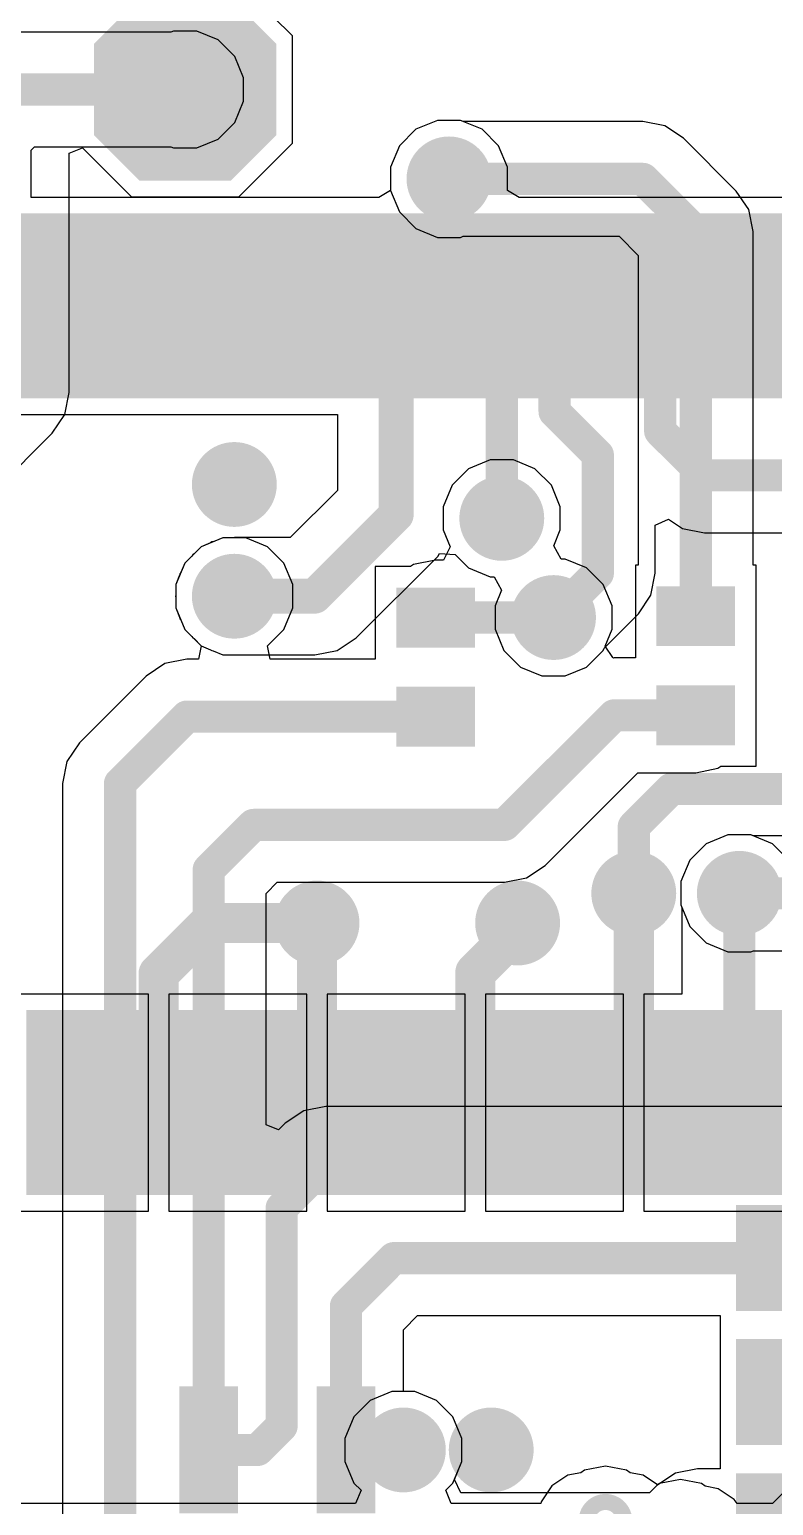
# Model space of a CAD drawing. Header units: millimetres. Extents: x 0 to 172, y 0 to 138.
# Drawn here: x 137.94 to 144.98, y 52.7 to 66.68 of the extents above; entities that cross this region are included whole.
import ezdxf

# ---------------------------------------------------------------- set-up
doc = ezdxf.new("R2010")
doc.units = ezdxf.units.MM
for name, color, linetype in [('BottomLayer', 5, 'Continuous'), ('BottomPaste', 16, 'Continuous'), ('BottomSolder', 6, 'Continuous'), ('PadHoleLayer', 156, 'Continuous'), ('TopLayer', 1, 'Continuous'), ('TopPaste', 8, 'Continuous'), ('TopSolder', 216, 'Continuous'), ('ViaHoleLayer', 16, 'Continuous')]:
    doc.layers.add(name, color=color, linetype=linetype)

# ---------------------------------------------------------------- blocks, each defined once
blk = doc.blocks.new('T__________B_69')
at = {"layer": 'BottomLayer'}
blk.add_hatch(color=5, dxfattribs=at).paths.add_polyline_path([(0.381, 0.762), (-0.381, 0.762), (-0.762, 0.381), (-0.762, -0.381), (-0.381, -0.762), (0.381, -0.762), (0.762, -0.381), (0.762, 0.381)])
at = {"layer": 'BottomPaste'}
blk.add_hatch(color=16, dxfattribs=at).paths.add_polyline_path([(0.381, 0.762), (-0.381, 0.762), (-0.762, 0.381), (-0.762, -0.381), (-0.381, -0.762), (0.381, -0.762), (0.762, -0.381), (0.762, 0.381)])
at = {"layer": 'BottomSolder'}
blk.add_hatch(color=6, dxfattribs=at).paths.add_polyline_path([(0.4318, 0.8636), (-0.4318, 0.8636), (-0.8636, 0.4318), (-0.8636, -0.4318), (-0.4318, -0.8636), (0.4318, -0.8636), (0.8636, -0.4318), (0.8636, 0.4318)])
blk = doc.blocks.new('R___0402_B_97')
at = {"layer": 'BottomLayer'}
for points in [[(-0.241, 0.318), (-0.241, -0.318), (-0.699, -0.318), (-0.699, 0.318)], [(0.699, 0.318), (0.699, -0.318), (0.241, -0.318), (0.241, 0.318)]]:
    blk.add_hatch(color=5, dxfattribs=at).paths.add_polyline_path(points)
at = {"layer": 'BottomPaste'}
for points in [[(-0.241, 0.318), (-0.241, -0.318), (-0.699, -0.318), (-0.699, 0.318)], [(0.699, 0.318), (0.699, -0.318), (0.241, -0.318), (0.241, 0.318)]]:
    blk.add_hatch(color=16, dxfattribs=at).paths.add_polyline_path(points)
at = {"layer": 'BottomSolder'}
for points in [[(-0.186, 0.373), (-0.186, -0.373), (-0.754, -0.373), (-0.754, 0.373)], [(0.754, 0.373), (0.754, -0.373), (0.186, -0.373), (0.186, 0.373)]]:
    blk.add_hatch(color=6, dxfattribs=at).paths.add_polyline_path(points)
blk = doc.blocks.new('R___0402_B_103')
at = {"layer": 'BottomLayer'}
for points in [[(-0.241, 0.318), (-0.241, -0.318), (-0.699, -0.318), (-0.699, 0.318)], [(0.699, 0.318), (0.699, -0.318), (0.241, -0.318), (0.241, 0.318)]]:
    blk.add_hatch(color=5, dxfattribs=at).paths.add_polyline_path(points)
at = {"layer": 'BottomPaste'}
for points in [[(-0.241, 0.318), (-0.241, -0.318), (-0.699, -0.318), (-0.699, 0.318)], [(0.699, 0.318), (0.699, -0.318), (0.241, -0.318), (0.241, 0.318)]]:
    blk.add_hatch(color=16, dxfattribs=at).paths.add_polyline_path(points)
at = {"layer": 'BottomSolder'}
for points in [[(-0.186, 0.373), (-0.186, -0.373), (-0.754, -0.373), (-0.754, 0.373)], [(0.754, 0.373), (0.754, -0.373), (0.186, -0.373), (0.186, 0.373)]]:
    blk.add_hatch(color=6, dxfattribs=at).paths.add_polyline_path(points)
blk = doc.blocks.new('2199230_3_257')
at = {"layer": 'TopLayer'}
for points in [[(-3.9, 4.55), (-3.6, 4.55), (-3.6, 3), (-3.9, 3)], [(-3.4, 4.55), (-3.1, 4.55), (-3.1, 3), (-3.4, 3)], [(-2.9, 4.55), (-2.6, 4.55), (-2.6, 3), (-2.9, 3)], [(-2.4, 4.55), (-2.1, 4.55), (-2.1, 3), (-2.4, 3)], [(-1.9, 4.55), (-1.6, 4.55), (-1.6, 3), (-1.9, 3)], [(-1.4, 4.55), (-1.1, 4.55), (-1.1, 3), (-1.4, 3)], [(-0.9, 4.55), (-0.6, 4.55), (-0.6, 3), (-0.9, 3)], [(-0.4, 4.55), (-0.1, 4.55), (-0.1, 3), (-0.4, 3)], [(0.1, 4.55), (0.4, 4.55), (0.4, 3), (0.1, 3)], [(0.6, 4.55), (0.9, 4.55), (0.9, 3), (0.6, 3)], [(1.1, 4.55), (1.4, 4.55), (1.4, 3), (1.1, 3)], [(1.6, 4.55), (1.9, 4.55), (1.9, 3), (1.6, 3)], [(2.1, 4.55), (2.4, 4.55), (2.4, 3), (2.1, 3)], [(2.6, 4.55), (2.9, 4.55), (2.9, 3), (2.6, 3)], [(-4.15, -3), (-3.85, -3), (-3.85, -4.55), (-4.15, -4.55)], [(-3.65, -3), (-3.35, -3), (-3.35, -4.55), (-3.65, -4.55)], [(-3.15, -3), (-2.85, -3), (-2.85, -4.55), (-3.15, -4.55)], [(-2.65, -3), (-2.35, -3), (-2.35, -4.55), (-2.65, -4.55)], [(-2.15, -3), (-1.85, -3), (-1.85, -4.55), (-2.15, -4.55)], [(-1.65, -3), (-1.35, -3), (-1.35, -4.55), (-1.65, -4.55)], [(-1.15, -3), (-0.85, -3), (-0.85, -4.55), (-1.15, -4.55)], [(-0.65, -3), (-0.35, -3), (-0.35, -4.55), (-0.65, -4.55)], [(-0.15, -3), (0.15, -3), (0.15, -4.55), (-0.15, -4.55)], [(0.35, -3), (0.65, -3), (0.65, -4.55), (0.35, -4.55)], [(0.85, -3), (1.15, -3), (1.15, -4.55), (0.85, -4.55)], [(1.35, -3), (1.65, -3), (1.65, -4.55), (1.35, -4.55)], [(1.85, -3), (2.15, -3), (2.15, -4.55), (1.85, -4.55)], [(2.35, -3), (2.65, -3), (2.65, -4.55), (2.35, -4.55)], [(2.85, -3), (3.15, -3), (3.15, -4.55), (2.85, -4.55)]]:
    blk.add_hatch(color=1, dxfattribs=at).paths.add_polyline_path(points)
at = {"layer": 'TopPaste'}
for points in [[(-3.9, 4.55), (-3.6, 4.55), (-3.6, 3), (-3.9, 3)], [(-3.4, 4.55), (-3.1, 4.55), (-3.1, 3), (-3.4, 3)], [(-2.9, 4.55), (-2.6, 4.55), (-2.6, 3), (-2.9, 3)], [(-2.4, 4.55), (-2.1, 4.55), (-2.1, 3), (-2.4, 3)], [(-1.9, 4.55), (-1.6, 4.55), (-1.6, 3), (-1.9, 3)], [(-1.4, 4.55), (-1.1, 4.55), (-1.1, 3), (-1.4, 3)], [(-0.9, 4.55), (-0.6, 4.55), (-0.6, 3), (-0.9, 3)], [(-0.4, 4.55), (-0.1, 4.55), (-0.1, 3), (-0.4, 3)], [(0.1, 4.55), (0.4, 4.55), (0.4, 3), (0.1, 3)], [(0.6, 4.55), (0.9, 4.55), (0.9, 3), (0.6, 3)], [(1.1, 4.55), (1.4, 4.55), (1.4, 3), (1.1, 3)], [(1.6, 4.55), (1.9, 4.55), (1.9, 3), (1.6, 3)], [(2.1, 4.55), (2.4, 4.55), (2.4, 3), (2.1, 3)], [(2.6, 4.55), (2.9, 4.55), (2.9, 3), (2.6, 3)], [(-4.15, -3), (-3.85, -3), (-3.85, -4.55), (-4.15, -4.55)], [(-3.65, -3), (-3.35, -3), (-3.35, -4.55), (-3.65, -4.55)], [(-3.15, -3), (-2.85, -3), (-2.85, -4.55), (-3.15, -4.55)], [(-2.65, -3), (-2.35, -3), (-2.35, -4.55), (-2.65, -4.55)], [(-2.15, -3), (-1.85, -3), (-1.85, -4.55), (-2.15, -4.55)], [(-1.65, -3), (-1.35, -3), (-1.35, -4.55), (-1.65, -4.55)], [(-1.15, -3), (-0.85, -3), (-0.85, -4.55), (-1.15, -4.55)], [(-0.65, -3), (-0.35, -3), (-0.35, -4.55), (-0.65, -4.55)], [(-0.15, -3), (0.15, -3), (0.15, -4.55), (-0.15, -4.55)], [(0.35, -3), (0.65, -3), (0.65, -4.55), (0.35, -4.55)], [(0.85, -3), (1.15, -3), (1.15, -4.55), (0.85, -4.55)], [(1.35, -3), (1.65, -3), (1.65, -4.55), (1.35, -4.55)], [(1.85, -3), (2.15, -3), (2.15, -4.55), (1.85, -4.55)], [(2.35, -3), (2.65, -3), (2.65, -4.55), (2.35, -4.55)], [(2.85, -3), (3.15, -3), (3.15, -4.55), (2.85, -4.55)]]:
    blk.add_hatch(color=8, dxfattribs=at).paths.add_polyline_path(points)
at = {"layer": 'TopSolder'}
for points in [[(-4.502, 4.652), (-3.998, 4.652), (-3.998, 2.898), (-4.502, 2.898)], [(-4.002, 4.652), (-3.498, 4.652), (-3.498, 2.898), (-4.002, 2.898)], [(-3.502, 4.652), (-2.998, 4.652), (-2.998, 2.898), (-3.502, 2.898)], [(-3.002, 4.652), (-2.498, 4.652), (-2.498, 2.898), (-3.002, 2.898)], [(-2.502, 4.652), (-1.998, 4.652), (-1.998, 2.898), (-2.502, 2.898)], [(-2.002, 4.652), (-1.498, 4.652), (-1.498, 2.898), (-2.002, 2.898)], [(-1.502, 4.652), (-0.998, 4.652), (-0.998, 2.898), (-1.502, 2.898)], [(-1.002, 4.652), (-0.498, 4.652), (-0.498, 2.898), (-1.002, 2.898)], [(-0.502, 4.652), (0.002, 4.652), (0.002, 2.898), (-0.502, 2.898)], [(-0.002, 4.652), (0.502, 4.652), (0.502, 2.898), (-0.002, 2.898)], [(0.498, 4.652), (1.002, 4.652), (1.002, 2.898), (0.498, 2.898)], [(0.998, 4.652), (1.502, 4.652), (1.502, 2.898), (0.998, 2.898)], [(1.498, 4.652), (2.002, 4.652), (2.002, 2.898), (1.498, 2.898)], [(1.998, 4.652), (2.502, 4.652), (2.502, 2.898), (1.998, 2.898)], [(2.498, 4.652), (3.002, 4.652), (3.002, 2.898), (2.498, 2.898)], [(-4.252, -2.898), (-3.748, -2.898), (-3.748, -4.652), (-4.252, -4.652)], [(-3.752, -2.898), (-3.248, -2.898), (-3.248, -4.652), (-3.752, -4.652)], [(-3.252, -2.898), (-2.748, -2.898), (-2.748, -4.652), (-3.252, -4.652)], [(-2.752, -2.898), (-2.248, -2.898), (-2.248, -4.652), (-2.752, -4.652)], [(-2.252, -2.898), (-1.748, -2.898), (-1.748, -4.652), (-2.252, -4.652)], [(-1.752, -2.898), (-1.248, -2.898), (-1.248, -4.652), (-1.752, -4.652)], [(-1.252, -2.898), (-0.748, -2.898), (-0.748, -4.652), (-1.252, -4.652)], [(-0.752, -2.898), (-0.248, -2.898), (-0.248, -4.652), (-0.752, -4.652)], [(-0.252, -2.898), (0.252, -2.898), (0.252, -4.652), (-0.252, -4.652)], [(0.248, -2.898), (0.752, -2.898), (0.752, -4.652), (0.248, -4.652)], [(0.748, -2.898), (1.252, -2.898), (1.252, -4.652), (0.748, -4.652)], [(1.248, -2.898), (1.752, -2.898), (1.752, -4.652), (1.248, -4.652)], [(1.748, -2.898), (2.252, -2.898), (2.252, -4.652), (1.748, -4.652)], [(2.248, -2.898), (2.752, -2.898), (2.752, -4.652), (2.248, -4.652)], [(2.748, -2.898), (3.252, -2.898), (3.252, -4.652), (2.748, -4.652)]]:
    blk.add_hatch(color=216, dxfattribs=at).paths.add_polyline_path(points)
blk = doc.blocks.new('XKNANO_113_B_263')
at = {"layer": 'BottomLayer'}
for points in [[(-6.85, 7.79), (-6.15, 7.79), (-6.15, 5.69), (-6.85, 5.69)], [(6.15, 7.79), (6.85, 7.79), (6.85, 5.69), (6.15, 5.69)], [(-6.85, -4.21), (-6.15, -4.21), (-6.15, -6.31), (-6.85, -6.31)], [(6.15, -4.21), (6.85, -4.21), (6.85, -6.31), (6.15, -6.31)], [(-5.23, -6.17), (-4.43, -6.17), (-4.43, -7.31), (-5.23, -7.31)], [(-3.96, -6.17), (-3.16, -6.17), (-3.16, -7.31), (-3.96, -7.31)], [(-2.69, -6.17), (-1.89, -6.17), (-1.89, -7.31), (-2.69, -7.31)], [(-1.42, -6.17), (-0.62, -6.17), (-0.62, -7.31), (-1.42, -7.31)], [(-0.15, -6.17), (0.65, -6.17), (0.65, -7.31), (-0.15, -7.31)], [(1.12, -6.17), (1.92, -6.17), (1.92, -7.31), (1.12, -7.31)], [(2.07, -6.17), (2.87, -6.17), (2.87, -7.31), (2.07, -7.31)]]:
    blk.add_hatch(color=5, dxfattribs=at).paths.add_polyline_path(points)
at = {"layer": 'BottomPaste'}
for points in [[(-6.85, 7.79), (-6.15, 7.79), (-6.15, 5.69), (-6.85, 5.69)], [(6.15, 7.79), (6.85, 7.79), (6.85, 5.69), (6.15, 5.69)], [(-6.85, -4.21), (-6.15, -4.21), (-6.15, -6.31), (-6.85, -6.31)], [(6.15, -4.21), (6.85, -4.21), (6.85, -6.31), (6.15, -6.31)], [(-5.23, -6.17), (-4.43, -6.17), (-4.43, -7.31), (-5.23, -7.31)], [(-3.96, -6.17), (-3.16, -6.17), (-3.16, -7.31), (-3.96, -7.31)], [(-2.69, -6.17), (-1.89, -6.17), (-1.89, -7.31), (-2.69, -7.31)], [(-1.42, -6.17), (-0.62, -6.17), (-0.62, -7.31), (-1.42, -7.31)], [(-0.15, -6.17), (0.65, -6.17), (0.65, -7.31), (-0.15, -7.31)], [(1.12, -6.17), (1.92, -6.17), (1.92, -7.31), (1.12, -7.31)], [(2.07, -6.17), (2.87, -6.17), (2.87, -7.31), (2.07, -7.31)]]:
    blk.add_hatch(color=16, dxfattribs=at).paths.add_polyline_path(points)
at = {"layer": 'BottomSolder'}
for points in [[(-6.952, 7.892), (-6.048, 7.892), (-6.048, 5.588), (-6.952, 5.588)], [(6.048, 7.892), (6.952, 7.892), (6.952, 5.588), (6.048, 5.588)], [(-5.102, 5.592), (-4.898, 5.592), (-4.898, 5.388), (-5.102, 5.388)], [(3.398, 5.592), (3.602, 5.592), (3.602, 5.388), (3.398, 5.388)], [(-6.952, -4.108), (-6.048, -4.108), (-6.048, -6.412), (-6.952, -6.412)], [(6.048, -4.108), (6.952, -4.108), (6.952, -6.412), (6.048, -6.412)], [(-5.332, -6.068), (-4.328, -6.068), (-4.328, -7.412), (-5.332, -7.412)], [(-4.062, -6.068), (-3.058, -6.068), (-3.058, -7.412), (-4.062, -7.412)], [(-2.792, -6.068), (-1.788, -6.068), (-1.788, -7.412), (-2.792, -7.412)], [(-1.522, -6.068), (-0.518, -6.068), (-0.518, -7.412), (-1.522, -7.412)], [(-0.252, -6.068), (0.752, -6.068), (0.752, -7.412), (-0.252, -7.412)], [(1.018, -6.068), (2.022, -6.068), (2.022, -7.412), (1.018, -7.412)], [(1.968, -6.068), (2.972, -6.068), (2.972, -7.412), (1.968, -7.412)]]:
    blk.add_hatch(color=6, dxfattribs=at).paths.add_polyline_path(points)
at = {"layer": 'PadHoleLayer'}
h = blk.add_hatch(color=156, dxfattribs=at)
edge = h.paths.add_edge_path()
edge.add_arc((-5, 5.49), 0.375, 0, 360)
h = blk.add_hatch(color=156, dxfattribs=at)
edge = h.paths.add_edge_path()
edge.add_arc((3.5, 5.49), 0.375, 0, 360)
at = {"layer": 'TopSolder'}
for points in [[(-5.102, 5.592), (-4.898, 5.592), (-4.898, 5.388), (-5.102, 5.388)], [(3.398, 5.592), (3.602, 5.592), (3.602, 5.388), (3.398, 5.388)]]:
    blk.add_hatch(color=216, dxfattribs=at).paths.add_polyline_path(points)
blk = doc.blocks.new('SOT_323_5_B_299')
at = {"layer": 'BottomLayer'}
for points in [[(-1.45, 0.825), (-0.45, 0.825), (-0.45, 0.475), (-1.45, 0.475)], [(0.45, 0.825), (1.45, 0.825), (1.45, 0.475), (0.45, 0.475)], [(-1.45, 0.175), (-0.45, 0.175), (-0.45, -0.175), (-1.45, -0.175)], [(-1.45, -0.475), (-0.45, -0.475), (-0.45, -0.825), (-1.45, -0.825)], [(0.45, -0.475), (1.45, -0.475), (1.45, -0.825), (0.45, -0.825)]]:
    blk.add_hatch(color=5, dxfattribs=at).paths.add_polyline_path(points)
at = {"layer": 'BottomPaste'}
for points in [[(-1.45, 0.825), (-0.45, 0.825), (-0.45, 0.475), (-1.45, 0.475)], [(0.45, 0.825), (1.45, 0.825), (1.45, 0.475), (0.45, 0.475)], [(-1.45, 0.175), (-0.45, 0.175), (-0.45, -0.175), (-1.45, -0.175)], [(-1.45, -0.475), (-0.45, -0.475), (-0.45, -0.825), (-1.45, -0.825)], [(0.45, -0.475), (1.45, -0.475), (1.45, -0.825), (0.45, -0.825)]]:
    blk.add_hatch(color=16, dxfattribs=at).paths.add_polyline_path(points)
at = {"layer": 'BottomSolder'}
for points in [[(-1.552, 0.927), (-0.348, 0.927), (-0.348, 0.373), (-1.552, 0.373)], [(0.348, 0.927), (1.552, 0.927), (1.552, 0.373), (0.348, 0.373)], [(-1.552, 0.277), (-0.348, 0.277), (-0.348, -0.277), (-1.552, -0.277)], [(-1.552, -0.373), (-0.348, -0.373), (-0.348, -0.927), (-1.552, -0.927)], [(0.348, -0.373), (1.552, -0.373), (1.552, -0.927), (0.348, -0.927)]]:
    blk.add_hatch(color=6, dxfattribs=at).paths.add_polyline_path(points)

msp = doc.modelspace()

# ---------------------------------------------------------------- hatches: boundary and pattern name
at = {"layer": 'BottomLayer'}
h = msp.add_hatch(color=5, dxfattribs=at)
edge = h.paths.add_edge_path()
edge.add_arc((139.411, 66.116), 0.3, 0, 360)
h = msp.add_hatch(color=5, dxfattribs=at)
edge = h.paths.add_edge_path()
edge.add_arc((141.91, 65.269), 0.3, 0, 360)
h = msp.add_hatch(color=5, dxfattribs=at)
edge = h.paths.add_edge_path()
edge.add_arc((139.877, 62.373), 0.3, 0, 360)
h = msp.add_hatch(color=5, dxfattribs=at)
edge = h.paths.add_edge_path()
edge.add_arc((142.41, 62.052), 0.3, 0, 360)
h = msp.add_hatch(color=5, dxfattribs=at)
edge = h.paths.add_edge_path()
edge.add_arc((139.877, 61.314), 0.3, 0, 360)
h = msp.add_hatch(color=5, dxfattribs=at)
edge = h.paths.add_edge_path()
edge.add_arc((142.9, 61.112), 0.3, 0, 360)
h = msp.add_hatch(color=5, dxfattribs=at)
edge = h.paths.add_edge_path()
edge.add_arc((143.66, 58.498), 0.3, 0, 360)
h = msp.add_hatch(color=5, dxfattribs=at)
edge = h.paths.add_edge_path()
edge.add_arc((144.66, 58.498), 0.3, 0, 360)
h = msp.add_hatch(color=5, dxfattribs=at)
edge = h.paths.add_edge_path()
edge.add_arc((140.66, 58.217), 0.3, 0, 360)
h = msp.add_hatch(color=5, dxfattribs=at)
edge = h.paths.add_edge_path()
edge.add_arc((142.56, 58.217), 0.3, 0, 360)
h = msp.add_hatch(color=5, dxfattribs=at)
edge = h.paths.add_edge_path()
edge.add_arc((141.478, 53.223), 0.3, 0, 360)
h = msp.add_hatch(color=5, dxfattribs=at)
edge = h.paths.add_edge_path()
edge.add_arc((142.31, 53.223), 0.3, 0, 360)
at = {"layer": 'BottomSolder'}
h = msp.add_hatch(color=6, dxfattribs=at)
edge = h.paths.add_edge_path()
edge.add_arc((139.411, 66.116), 0.402, 0, 360)
h = msp.add_hatch(color=6, dxfattribs=at)
edge = h.paths.add_edge_path()
edge.add_arc((141.91, 65.269), 0.402, 0, 360)
h = msp.add_hatch(color=6, dxfattribs=at)
edge = h.paths.add_edge_path()
edge.add_arc((139.877, 62.373), 0.402, 0, 360)
h = msp.add_hatch(color=6, dxfattribs=at)
edge = h.paths.add_edge_path()
edge.add_arc((142.41, 62.052), 0.402, 0, 360)
h = msp.add_hatch(color=6, dxfattribs=at)
edge = h.paths.add_edge_path()
edge.add_arc((139.877, 61.314), 0.402, 0, 360)
h = msp.add_hatch(color=6, dxfattribs=at)
edge = h.paths.add_edge_path()
edge.add_arc((142.9, 61.112), 0.402, 0, 360)
h = msp.add_hatch(color=6, dxfattribs=at)
edge = h.paths.add_edge_path()
edge.add_arc((143.66, 58.498), 0.402, 0, 360)
h = msp.add_hatch(color=6, dxfattribs=at)
edge = h.paths.add_edge_path()
edge.add_arc((144.66, 58.498), 0.402, 0, 360)
h = msp.add_hatch(color=6, dxfattribs=at)
edge = h.paths.add_edge_path()
edge.add_arc((140.66, 58.217), 0.402, 0, 360)
h = msp.add_hatch(color=6, dxfattribs=at)
edge = h.paths.add_edge_path()
edge.add_arc((142.56, 58.217), 0.402, 0, 360)
h = msp.add_hatch(color=6, dxfattribs=at)
edge = h.paths.add_edge_path()
edge.add_arc((141.478, 53.223), 0.402, 0, 360)
h = msp.add_hatch(color=6, dxfattribs=at)
edge = h.paths.add_edge_path()
edge.add_arc((142.31, 53.223), 0.402, 0, 360)
at = {"layer": 'TopLayer'}
h = msp.add_hatch(color=1, dxfattribs=at)
edge = h.paths.add_edge_path()
edge.add_arc((139.411, 66.116), 0.3, 0, 360)
h = msp.add_hatch(color=1, dxfattribs=at)
edge = h.paths.add_edge_path()
edge.add_arc((141.91, 65.269), 0.3, 0, 360)
h = msp.add_hatch(color=1, dxfattribs=at)
edge = h.paths.add_edge_path()
edge.add_arc((139.877, 62.373), 0.3, 0, 360)
h = msp.add_hatch(color=1, dxfattribs=at)
edge = h.paths.add_edge_path()
edge.add_arc((142.41, 62.052), 0.3, 0, 360)
h = msp.add_hatch(color=1, dxfattribs=at)
edge = h.paths.add_edge_path()
edge.add_arc((139.877, 61.314), 0.3, 0, 360)
h = msp.add_hatch(color=1, dxfattribs=at)
edge = h.paths.add_edge_path()
edge.add_arc((142.9, 61.112), 0.3, 0, 360)
h = msp.add_hatch(color=1, dxfattribs=at)
edge = h.paths.add_edge_path()
edge.add_arc((143.66, 58.498), 0.3, 0, 360)
h = msp.add_hatch(color=1, dxfattribs=at)
edge = h.paths.add_edge_path()
edge.add_arc((144.66, 58.498), 0.3, 0, 360)
h = msp.add_hatch(color=1, dxfattribs=at)
edge = h.paths.add_edge_path()
edge.add_arc((140.66, 58.217), 0.3, 0, 360)
h = msp.add_hatch(color=1, dxfattribs=at)
edge = h.paths.add_edge_path()
edge.add_arc((142.56, 58.217), 0.3, 0, 360)
h = msp.add_hatch(color=1, dxfattribs=at)
edge = h.paths.add_edge_path()
edge.add_arc((141.478, 53.223), 0.3, 0, 360)
h = msp.add_hatch(color=1, dxfattribs=at)
edge = h.paths.add_edge_path()
edge.add_arc((142.31, 53.223), 0.3, 0, 360)
at = {"layer": 'TopSolder'}
h = msp.add_hatch(color=216, dxfattribs=at)
edge = h.paths.add_edge_path()
edge.add_arc((139.411, 66.116), 0.402, 0, 360)
h = msp.add_hatch(color=216, dxfattribs=at)
edge = h.paths.add_edge_path()
edge.add_arc((141.91, 65.269), 0.402, 0, 360)
h = msp.add_hatch(color=216, dxfattribs=at)
edge = h.paths.add_edge_path()
edge.add_arc((139.877, 62.373), 0.402, 0, 360)
h = msp.add_hatch(color=216, dxfattribs=at)
edge = h.paths.add_edge_path()
edge.add_arc((142.41, 62.052), 0.402, 0, 360)
h = msp.add_hatch(color=216, dxfattribs=at)
edge = h.paths.add_edge_path()
edge.add_arc((139.877, 61.314), 0.402, 0, 360)
h = msp.add_hatch(color=216, dxfattribs=at)
edge = h.paths.add_edge_path()
edge.add_arc((142.9, 61.112), 0.402, 0, 360)
h = msp.add_hatch(color=216, dxfattribs=at)
edge = h.paths.add_edge_path()
edge.add_arc((143.66, 58.498), 0.402, 0, 360)
h = msp.add_hatch(color=216, dxfattribs=at)
edge = h.paths.add_edge_path()
edge.add_arc((144.66, 58.498), 0.402, 0, 360)
h = msp.add_hatch(color=216, dxfattribs=at)
edge = h.paths.add_edge_path()
edge.add_arc((140.66, 58.217), 0.402, 0, 360)
h = msp.add_hatch(color=216, dxfattribs=at)
edge = h.paths.add_edge_path()
edge.add_arc((142.56, 58.217), 0.402, 0, 360)
h = msp.add_hatch(color=216, dxfattribs=at)
edge = h.paths.add_edge_path()
edge.add_arc((141.478, 53.223), 0.402, 0, 360)
h = msp.add_hatch(color=216, dxfattribs=at)
edge = h.paths.add_edge_path()
edge.add_arc((142.31, 53.223), 0.402, 0, 360)
at = {"layer": 'ViaHoleLayer'}
h = msp.add_hatch(color=16, dxfattribs=at)
edge = h.paths.add_edge_path()
edge.add_arc((139.411, 66.116), 0.15, 0, 360)
h = msp.add_hatch(color=16, dxfattribs=at)
edge = h.paths.add_edge_path()
edge.add_arc((141.91, 65.269), 0.15, 0, 360)
h = msp.add_hatch(color=16, dxfattribs=at)
edge = h.paths.add_edge_path()
edge.add_arc((139.877, 62.373), 0.15, 0, 360)
h = msp.add_hatch(color=16, dxfattribs=at)
edge = h.paths.add_edge_path()
edge.add_arc((142.41, 62.052), 0.15, 0, 360)
h = msp.add_hatch(color=16, dxfattribs=at)
edge = h.paths.add_edge_path()
edge.add_arc((139.877, 61.314), 0.15, 0, 360)
h = msp.add_hatch(color=16, dxfattribs=at)
edge = h.paths.add_edge_path()
edge.add_arc((142.9, 61.112), 0.15, 0, 360)
h = msp.add_hatch(color=16, dxfattribs=at)
edge = h.paths.add_edge_path()
edge.add_arc((143.66, 58.498), 0.15, 0, 360)
h = msp.add_hatch(color=16, dxfattribs=at)
edge = h.paths.add_edge_path()
edge.add_arc((144.66, 58.498), 0.15, 0, 360)
h = msp.add_hatch(color=16, dxfattribs=at)
edge = h.paths.add_edge_path()
edge.add_arc((140.66, 58.217), 0.15, 0, 360)
h = msp.add_hatch(color=16, dxfattribs=at)
edge = h.paths.add_edge_path()
edge.add_arc((142.56, 58.217), 0.15, 0, 360)
h = msp.add_hatch(color=16, dxfattribs=at)
edge = h.paths.add_edge_path()
edge.add_arc((141.478, 53.223), 0.15, 0, 360)
h = msp.add_hatch(color=16, dxfattribs=at)
edge = h.paths.add_edge_path()
edge.add_arc((142.31, 53.223), 0.15, 0, 360)

# ---------------------------------------------------------------- linework, layer by layer
at = {"layer": 'BottomLayer'}
for p, q in [((140.427, 66.624), (139.919, 67.132)), ((140.427, 65.608), (140.427, 66.624)), ((141.8, 65.823), (141.596, 65.739)), ((142.02, 65.823), (141.8, 65.823)), ((142.045, 65.813), (142.02, 65.823)), ((143.747, 65.813), (142.045, 65.813)), ((143.955, 65.772), (143.747, 65.813)), ((144.131, 65.654), (143.955, 65.772)), ((139.919, 65.1), (140.427, 65.608)), ((141.596, 65.739), (141.44, 65.583)), ((144.631, 65.154), (144.131, 65.654)), ((138.312, 65.512), (138.439, 65.564)), ((138.312, 63.245), (138.312, 65.512)), ((138.439, 65.564), (138.903, 65.1)), ((141.44, 65.583), (141.356, 65.38)), ((141.356, 65.38), (141.356, 65.159)), ((138.903, 65.1), (139.919, 65.1)), ((141.356, 65.159), (141.44, 64.956)), ((144.749, 64.978), (144.631, 65.154)), ((141.44, 64.956), (141.596, 64.8)), ((144.79, 64.77), (144.749, 64.978)), ((141.596, 64.8), (141.8, 64.715)), ((144.79, 61.608), (144.79, 64.77)), ((141.8, 64.715), (142.02, 64.715)), ((142.02, 64.715), (142.045, 64.726)), ((142.045, 64.726), (143.521, 64.726)), ((143.521, 64.726), (143.703, 64.544)), ((143.703, 64.544), (143.703, 61.608)), ((138.271, 63.037), (138.312, 63.245)), ((138.153, 62.86), (138.271, 63.037)), ((137.411, 62.118), (138.153, 62.86)), ((142.3, 62.606), (142.096, 62.522)), ((142.52, 62.606), (142.3, 62.606)), ((142.724, 62.522), (142.52, 62.606)), ((142.096, 62.522), (141.94, 62.366)), ((142.88, 62.366), (142.724, 62.522)), ((141.94, 62.366), (141.856, 62.162)), ((142.964, 62.162), (142.88, 62.366)), ((141.856, 62.162), (141.856, 61.942)), ((142.964, 61.942), (142.964, 62.162)), ((139.767, 61.868), (139.563, 61.783)), ((139.987, 61.868), (139.767, 61.868)), ((140.191, 61.783), (139.987, 61.868)), ((141.856, 61.942), (141.922, 61.783)), ((142.902, 61.793), (142.964, 61.942)), ((139.563, 61.783), (139.407, 61.627)), ((140.346, 61.627), (140.191, 61.783)), ((141.922, 61.783), (141.857, 61.656)), ((142.974, 61.666), (142.902, 61.793)), ((139.407, 61.627), (139.323, 61.424)), ((140.431, 61.424), (140.346, 61.627)), ((141.545, 61.595), (141.211, 61.595)), ((141.211, 61.595), (141.211, 60.716)), ((141.575, 61.615), (141.545, 61.595)), ((141.783, 61.656), (141.575, 61.615)), ((141.857, 61.656), (141.783, 61.656)), ((143.011, 61.666), (142.974, 61.666)), ((143.214, 61.582), (143.011, 61.666)), ((143.37, 61.426), (143.214, 61.582)), ((143.703, 61.608), (143.675, 61.608)), ((143.675, 61.608), (143.675, 60.729)), ((144.818, 61.608), (144.79, 61.608)), ((144.818, 60.642), (144.818, 61.608)), ((139.323, 61.424), (139.323, 61.203)), ((140.431, 61.203), (140.431, 61.424)), ((143.454, 61.223), (143.37, 61.426)), ((139.323, 61.203), (139.407, 61)), ((140.346, 61), (140.431, 61.203)), ((143.454, 61.002), (143.454, 61.223)), ((139.407, 61), (139.563, 60.844)), ((140.191, 60.844), (140.346, 61)), ((143.388, 60.841), (143.454, 61.002)), ((139.427, 60.716), (139.219, 60.675)), ((139.539, 60.716), (139.427, 60.716)), ((139.564, 60.843), (139.539, 60.716)), ((139.563, 60.844), (139.564, 60.843)), ((140.19, 60.843), (140.191, 60.844)), ((140.215, 60.716), (140.19, 60.843)), ((141.211, 60.716), (140.215, 60.716)), ((143.461, 60.733), (143.388, 60.841)), ((143.468, 60.728), (143.461, 60.733)), ((143.474, 60.729), (143.468, 60.728)), ((143.675, 60.729), (143.474, 60.729)), ((139.219, 60.675), (139.043, 60.557)), ((144.818, 59.703), (144.818, 60.642)), ((139.043, 60.557), (138.41, 59.924)), ((138.41, 59.924), (138.292, 59.748)), ((138.292, 59.748), (138.251, 59.54)), ((142.82, 58.762), (143.699, 59.641)), ((143.699, 59.641), (144.247, 59.641)), ((144.247, 59.641), (144.455, 59.683)), ((144.455, 59.683), (144.484, 59.703)), ((144.484, 59.703), (144.818, 59.703)), ((138.251, 59.54), (138.251, 51.665)), ((144.55, 59.052), (144.346, 58.968)), ((144.77, 59.052), (144.55, 59.052)), ((144.795, 59.042), (144.77, 59.052)), ((145.11, 59.042), (144.795, 59.042)), ((144.346, 58.968), (144.19, 58.812)), ((142.644, 58.644), (142.82, 58.762)), ((144.19, 58.812), (144.106, 58.609)), ((142.436, 58.603), (142.644, 58.644)), ((140.178, 58.498), (140.283, 58.603)), ((140.178, 56.305), (140.178, 58.498)), ((140.283, 58.603), (142.436, 58.603)), ((144.106, 58.609), (144.106, 58.388)), ((144.106, 58.388), (144.19, 58.184)), ((144.19, 58.184), (144.346, 58.029)), ((144.346, 58.029), (144.55, 57.944)), ((144.55, 57.944), (144.77, 57.944)), ((144.77, 57.944), (144.795, 57.954)), ((144.795, 57.954), (145.11, 57.954)), ((140.536, 56.438), (140.359, 56.32)), ((140.744, 56.479), (140.536, 56.438)), ((145.477, 56.479), (140.744, 56.479)), ((140.295, 56.256), (140.178, 56.305)), ((140.359, 56.32), (140.295, 56.256)), ((141.478, 54.362), (141.613, 54.497)), ((141.613, 54.497), (144.477, 54.497)), ((144.477, 54.497), (144.477, 53.044)), ((141.478, 53.777), (141.478, 54.362)), ((141.588, 53.777), (141.478, 53.777)), ((141.792, 53.693), (141.588, 53.777)), ((141.948, 53.537), (141.792, 53.693)), ((142.032, 53.333), (141.948, 53.537)), ((142.032, 53.113), (142.032, 53.333)), ((141.962, 52.944), (142.032, 53.113)), ((144.263, 53.044), (144.055, 53.003)), ((144.477, 53.044), (144.263, 53.044)), ((142.021, 52.817), (141.962, 52.944)), ((143.878, 52.885), (143.81, 52.817)), ((144.055, 53.003), (143.878, 52.885)), ((143.81, 52.817), (142.021, 52.817))]:
    msp.add_line(p, q, dxfattribs=at)
at = {"layer": 'BottomLayer', "const_width": 0.305}
for points in [[(141.91, 65.269), (143.747, 65.269)], [(143.747, 65.269), (144.247, 64.77)], [(144.247, 61.125), (144.247, 64.77)], [(141.783, 61.112), (142.9, 61.112)], [(138.795, 59.54), (139.427, 60.173)], [(139.427, 60.173), (141.783, 60.173)], [(142.436, 59.147), (143.474, 60.185)], [(143.474, 60.185), (144.247, 60.185)], [(138.795, 51.665), (138.795, 59.54)], [(139.634, 58.723), (140.058, 59.147)], [(140.058, 59.147), (142.436, 59.147)], [(139.634, 53.223), (139.634, 58.723)], [(144.66, 58.498), (145.722, 58.498)], [(140.325, 55.516), (140.744, 55.935)], [(140.744, 55.935), (146.475, 55.935)], [(140.325, 53.449), (140.325, 55.516)], [(140.934, 54.587), (141.387, 55.041)], [(141.387, 55.041), (145.301, 55.041)], [(140.934, 53.223), (140.934, 54.587)], [(140.099, 53.223), (140.325, 53.449)], [(139.634, 53.223), (140.099, 53.223)], [(140.934, 53.223), (141.478, 53.223)]]:
    msp.add_lwpolyline(points, dxfattribs=at)
at = {"layer": 'BottomLayer', "const_width": 0.152}
for points in [[(141.834, 65.269, 1), (141.986, 65.269, 1)], [(143.67, 65.269, 1), (143.823, 65.269, 1)], [(143.67, 65.269, 1), (143.823, 65.269, 1)], [(144.17, 64.77, 1), (144.323, 64.77, 1)], [(144.17, 64.77, 1), (144.323, 64.77, 1)], [(144.17, 61.125, 1), (144.323, 61.125, 1)], [(141.707, 61.112, 1), (141.859, 61.112, 1)], [(142.824, 61.112, 1), (142.977, 61.112, 1)], [(139.351, 60.173, 1), (139.504, 60.173, 1)], [(139.351, 60.173, 1), (139.504, 60.173, 1)], [(141.707, 60.173, 1), (141.859, 60.173, 1)], [(143.398, 60.185, 1), (143.55, 60.185, 1)], [(143.398, 60.185, 1), (143.55, 60.185, 1)], [(144.17, 60.185, 1), (144.323, 60.185, 1)], [(138.718, 59.54, 1), (138.871, 59.54, 1)], [(138.718, 59.54, 1), (138.871, 59.54, 1)], [(139.982, 59.147, 1), (140.134, 59.147, 1)], [(139.982, 59.147, 1), (140.134, 59.147, 1)], [(142.359, 59.147, 1), (142.512, 59.147, 1)], [(142.359, 59.147, 1), (142.512, 59.147, 1)], [(139.558, 58.723, 1), (139.71, 58.723, 1)], [(139.558, 58.723, 1), (139.71, 58.723, 1)], [(144.584, 58.498, 1), (144.736, 58.498, 1)], [(140.668, 55.935, 1), (140.82, 55.935, 1)], [(140.668, 55.935, 1), (140.82, 55.935, 1)], [(140.249, 55.516, 1), (140.401, 55.516, 1)], [(140.249, 55.516, 1), (140.401, 55.516, 1)], [(141.311, 55.041, 1), (141.464, 55.041, 1)], [(141.311, 55.041, 1), (141.464, 55.041, 1)], [(140.858, 54.587, 1), (141.01, 54.587, 1)], [(140.858, 54.587, 1), (141.01, 54.587, 1)], [(140.249, 53.449, 1), (140.401, 53.449, 1)], [(140.249, 53.449, 1), (140.401, 53.449, 1)], [(139.558, 53.223, 1), (139.71, 53.223, 1)], [(139.558, 53.223, 1), (139.71, 53.223, 1)], [(140.023, 53.223, 1), (140.175, 53.223, 1)], [(140.023, 53.223, 1), (140.175, 53.223, 1)], [(140.858, 53.223, 1), (141.01, 53.223, 1)], [(140.858, 53.223, 1), (141.01, 53.223, 1)], [(141.402, 53.223, 1), (141.554, 53.223, 1)]]:
    msp.add_lwpolyline(points, format="xyb", close=True, dxfattribs=at)
at = {"layer": 'TopLayer'}
for p, q in [((139.277, 66.66), (137.76, 66.66)), ((139.301, 66.67), (139.277, 66.66)), ((139.522, 66.67), (139.301, 66.67)), ((139.725, 66.586), (139.522, 66.67)), ((139.881, 66.43), (139.725, 66.586)), ((139.965, 66.226), (139.881, 66.43)), ((139.965, 66.006), (139.965, 66.226)), ((139.881, 65.802), (139.965, 66.006)), ((139.725, 65.647), (139.881, 65.802)), ((141.8, 65.823), (141.596, 65.739)), ((142.02, 65.823), (141.8, 65.823)), ((142.224, 65.739), (142.02, 65.823)), ((139.522, 65.562), (139.725, 65.647)), ((141.596, 65.739), (141.44, 65.583)), ((142.38, 65.583), (142.224, 65.739)), ((137.954, 65.541), (137.985, 65.572)), ((137.954, 65.094), (137.954, 65.541)), ((137.985, 65.572), (139.277, 65.572)), ((139.277, 65.572), (139.301, 65.562)), ((139.301, 65.562), (139.522, 65.562)), ((141.44, 65.583), (141.356, 65.38)), ((142.464, 65.38), (142.38, 65.583)), ((141.356, 65.38), (141.356, 65.159)), ((142.464, 65.159), (142.464, 65.38)), ((141.246, 65.094), (137.954, 65.094)), ((141.356, 65.159), (141.246, 65.094)), ((142.574, 65.094), (142.464, 65.159)), ((145.814, 65.094), (142.574, 65.094)), ((137.456, 63.036), (140.853, 63.036)), ((140.853, 63.036), (140.853, 62.316)), ((140.853, 62.316), (140.407, 61.87)), ((143.863, 61.987), (143.99, 62.045)), ((143.863, 61.531), (143.863, 61.987)), ((143.99, 62.045), (144.122, 61.956)), ((139.664, 61.828), (139.652, 61.82)), ((139.678, 61.831), (139.664, 61.828)), ((139.767, 61.868), (139.678, 61.831)), ((139.863, 61.868), (139.767, 61.868)), ((139.877, 61.87), (139.863, 61.868)), ((140.407, 61.87), (139.877, 61.87)), ((144.122, 61.956), (144.331, 61.915)), ((144.331, 61.915), (145.61, 61.915)), ((139.475, 61.695), (139.407, 61.627)), ((139.483, 61.707), (139.475, 61.695)), ((139.495, 61.715), (139.483, 61.707)), ((139.563, 61.783), (139.495, 61.715)), ((139.652, 61.82), (139.563, 61.783)), ((141.031, 60.92), (141.804, 61.692)), ((141.804, 61.692), (141.821, 61.719)), ((141.821, 61.719), (141.969, 61.71)), ((141.969, 61.71), (142.096, 61.583)), ((139.407, 61.627), (139.37, 61.539)), ((142.096, 61.583), (142.3, 61.498)), ((139.359, 61.513), (139.323, 61.424)), ((139.323, 61.424), (139.323, 61.328)), ((139.362, 61.527), (139.359, 61.513)), ((139.37, 61.539), (139.362, 61.527)), ((142.3, 61.498), (142.337, 61.498)), ((142.337, 61.498), (142.408, 61.371)), ((143.822, 61.323), (143.863, 61.531)), ((139.323, 61.328), (139.32, 61.314)), ((139.32, 61.314), (139.323, 61.299)), ((139.323, 61.299), (139.323, 61.203)), ((142.408, 61.371), (142.346, 61.223)), ((143.704, 61.147), (143.822, 61.323)), ((139.323, 61.203), (139.359, 61.115)), ((142.346, 61.223), (142.346, 61.002)), ((143.38, 60.823), (143.704, 61.147)), ((139.359, 61.115), (139.362, 61.1)), ((139.362, 61.1), (139.37, 61.089)), ((139.37, 61.089), (139.407, 61)), ((139.407, 61), (139.475, 60.932)), ((142.346, 61.002), (142.431, 60.799)), ((139.475, 60.932), (139.483, 60.92)), ((139.483, 60.92), (139.495, 60.912)), ((139.495, 60.912), (139.563, 60.844)), ((140.851, 60.799), (141.031, 60.92)), ((139.563, 60.844), (139.652, 60.807)), ((139.652, 60.807), (139.664, 60.799)), ((139.664, 60.799), (139.678, 60.796)), ((139.678, 60.796), (139.767, 60.76)), ((139.767, 60.76), (139.863, 60.76)), ((139.863, 60.76), (139.877, 60.757)), ((139.877, 60.757), (140.638, 60.757)), ((140.638, 60.757), (140.851, 60.799)), ((142.431, 60.799), (142.587, 60.643)), ((143.214, 60.643), (143.37, 60.799)), ((143.37, 60.799), (143.38, 60.823)), ((142.587, 60.643), (142.79, 60.558)), ((143.011, 60.558), (143.214, 60.643)), ((142.79, 60.558), (143.011, 60.558)), ((144.55, 59.052), (144.346, 58.968)), ((144.77, 59.052), (144.55, 59.052)), ((144.974, 58.968), (144.77, 59.052)), ((144.346, 58.968), (144.19, 58.812)), ((145.13, 58.812), (144.974, 58.968)), ((144.19, 58.812), (144.106, 58.609)), ((144.106, 58.609), (144.106, 58.388)), ((144.106, 58.388), (144.116, 58.364)), ((144.116, 58.364), (144.116, 57.544)), ((139.064, 57.544), (137.756, 57.544)), ((139.064, 55.486), (139.064, 57.544)), ((140.564, 57.544), (139.256, 57.544)), ((139.256, 57.544), (139.256, 55.486)), ((140.564, 55.486), (140.564, 57.544)), ((142.064, 57.544), (140.756, 57.544)), ((140.756, 57.544), (140.756, 55.486)), ((142.064, 55.486), (142.064, 57.544)), ((143.564, 57.544), (142.256, 57.544)), ((142.256, 57.544), (142.256, 55.486)), ((143.564, 55.486), (143.564, 57.544)), ((144.116, 57.544), (143.756, 57.544)), ((143.756, 57.544), (143.756, 55.486)), ((137.756, 55.486), (139.064, 55.486)), ((139.256, 55.486), (140.564, 55.486)), ((140.756, 55.486), (142.064, 55.486)), ((142.256, 55.486), (143.564, 55.486)), ((143.756, 55.486), (145.064, 55.486)), ((141.368, 53.777), (141.164, 53.693)), ((141.588, 53.777), (141.368, 53.777)), ((141.792, 53.693), (141.588, 53.777)), ((141.164, 53.693), (141.008, 53.537)), ((141.948, 53.537), (141.792, 53.693)), ((145.851, 53.592), (144.973, 52.714)), ((141.008, 53.537), (140.924, 53.333)), ((142.032, 53.333), (141.948, 53.537)), ((140.924, 53.333), (140.924, 53.113)), ((142.032, 53.113), (142.032, 53.333)), ((140.924, 53.113), (141.008, 52.909)), ((141.948, 52.909), (142.032, 53.113)), ((143.194, 53.031), (143.159, 53.007)), ((143.392, 53.07), (143.194, 53.031)), ((143.59, 53.031), (143.392, 53.07)), ((143.625, 53.007), (143.59, 53.031)), ((141.008, 52.909), (141.077, 52.841)), ((141.879, 52.841), (141.948, 52.909)), ((142.885, 52.882), (142.784, 52.731)), ((143.036, 52.983), (142.885, 52.882)), ((143.159, 53.007), (143.036, 52.983)), ((143.748, 52.983), (143.625, 53.007)), ((143.886, 52.891), (143.748, 52.983)), ((143.905, 52.904), (143.886, 52.891)), ((144.103, 52.944), (143.905, 52.904)), ((144.301, 52.904), (144.103, 52.944)), ((144.336, 52.881), (144.301, 52.904)), ((144.459, 52.856), (144.336, 52.881)), ((141.077, 52.841), (141.024, 52.714)), ((141.932, 52.714), (141.879, 52.841)), ((144.611, 52.755), (144.459, 52.856)), ((144.638, 52.714), (144.611, 52.755)), ((141.024, 52.714), (128.449, 52.714)), ((142.78, 52.714), (141.932, 52.714)), ((142.784, 52.731), (142.78, 52.714)), ((144.973, 52.714), (144.638, 52.714))]:
    msp.add_line(p, q, dxfattribs=at)
for points, const_width in [([(137.76, 66.116), (139.411, 66.116)], 0.305), ([(141.91, 64.065), (141.91, 65.269)], 0.305), ([(141.41, 62.086), (141.41, 64.065)], 0.33), ([(141.91, 64.065), (141.91, 64.065)], 0.305), ([(142.41, 62.052), (142.41, 64.065)], 0.305), ([(142.91, 63.062), (142.91, 64.065)], 0.305), ([(143.91, 62.879), (143.91, 64.065)], 0.305), ([(142.91, 63.062), (143.319, 62.653)], 0.305), ([(143.91, 62.879), (144.331, 62.459)], 0.305), ([(143.319, 61.531), (143.319, 62.653)], 0.305), ([(144.331, 62.459), (145.745, 62.459)], 0.305), ([(140.638, 61.314), (141.41, 62.086)], 0.33), ([(142.9, 61.112), (143.319, 61.531)], 0.305), ([(139.877, 61.314), (140.638, 61.314)], 0.33), ([(143.66, 59.131), (144.016, 59.487)], 0.305), ([(144.016, 59.487), (145.145, 59.487)], 0.305), ([(143.66, 58.498), (143.66, 59.131)], 0.305), ([(143.66, 56.515), (143.66, 58.498)], 0.381), ([(144.66, 56.515), (144.66, 58.498)], 0.305), ([(139.16, 57.735), (139.642, 58.217)], 0.381), ([(139.642, 58.217), (140.66, 58.217)], 0.381), ([(140.66, 56.515), (140.66, 58.217)], 0.381), ([(142.16, 57.747), (142.56, 58.147)], 0.381), ([(142.56, 58.147), (142.56, 58.217)], 0.305), ([(139.16, 56.515), (139.16, 57.735)], 0.381), ([(142.16, 56.515), (142.16, 57.747)], 0.381)]:
    msp.add_lwpolyline(points, dxfattribs=dict(at, const_width=const_width))
for points, const_width in [([(139.335, 66.116, 1), (139.488, 66.116, 1)], 0.152), ([(141.834, 65.269, 1), (141.986, 65.269, 1)], 0.152), ([(141.327, 64.065, 1), (141.493, 64.065, 1)], 0.165), ([(141.834, 64.065, 1), (141.986, 64.065, 1)], 0.152), ([(141.834, 64.065, 1), (141.986, 64.065, 1)], 0.152), ([(141.834, 64.065, 1), (141.986, 64.065, 1)], 0.152), ([(142.334, 64.065, 1), (142.486, 64.065, 1)], 0.152), ([(142.834, 64.065, 1), (142.986, 64.065, 1)], 0.152), ([(143.834, 64.065, 1), (143.986, 64.065, 1)], 0.152), ([(142.834, 63.062, 1), (142.986, 63.062, 1)], 0.152), ([(142.834, 63.062, 1), (142.986, 63.062, 1)], 0.152), ([(143.834, 62.879, 1), (143.986, 62.879, 1)], 0.152), ([(143.834, 62.879, 1), (143.986, 62.879, 1)], 0.152), ([(143.243, 62.653, 1), (143.396, 62.653, 1)], 0.152), ([(143.243, 62.653, 1), (143.396, 62.653, 1)], 0.152), ([(144.254, 62.459, 1), (144.407, 62.459, 1)], 0.152), ([(144.254, 62.459, 1), (144.407, 62.459, 1)], 0.152), ([(141.327, 62.086, 1), (141.493, 62.086, 1)], 0.165), ([(141.327, 62.086, 1), (141.493, 62.086, 1)], 0.165), ([(142.334, 62.052, 1), (142.486, 62.052, 1)], 0.152), ([(143.243, 61.531, 1), (143.396, 61.531, 1)], 0.152), ([(143.243, 61.531, 1), (143.396, 61.531, 1)], 0.152), ([(139.794, 61.314, 1), (139.959, 61.314, 1)], 0.165), ([(140.555, 61.314, 1), (140.72, 61.314, 1)], 0.165), ([(140.555, 61.314, 1), (140.72, 61.314, 1)], 0.165), ([(142.824, 61.112, 1), (142.977, 61.112, 1)], 0.152), ([(143.939, 59.487, 1), (144.092, 59.487, 1)], 0.152), ([(143.939, 59.487, 1), (144.092, 59.487, 1)], 0.152), ([(143.584, 59.131, 1), (143.736, 59.131, 1)], 0.152), ([(143.584, 59.131, 1), (143.736, 59.131, 1)], 0.152), ([(143.565, 58.498, 1), (143.755, 58.498, 1)], 0.191), ([(143.584, 58.498, 1), (143.736, 58.498, 1)], 0.152), ([(144.584, 58.498, 1), (144.736, 58.498, 1)], 0.152), ([(139.547, 58.217, 1), (139.737, 58.217, 1)], 0.191), ([(139.547, 58.217, 1), (139.737, 58.217, 1)], 0.191), ([(140.565, 58.217, 1), (140.755, 58.217, 1)], 0.191), ([(140.565, 58.217, 1), (140.755, 58.217, 1)], 0.191), ([(142.465, 58.147, 1), (142.655, 58.147, 1)], 0.191), ([(142.484, 58.217, 1), (142.636, 58.217, 1)], 0.152), ([(142.484, 58.147, 1), (142.636, 58.147, 1)], 0.152), ([(139.065, 57.735, 1), (139.255, 57.735, 1)], 0.191), ([(139.065, 57.735, 1), (139.255, 57.735, 1)], 0.191), ([(142.065, 57.747, 1), (142.255, 57.747, 1)], 0.191), ([(142.065, 57.747, 1), (142.255, 57.747, 1)], 0.191), ([(139.065, 56.515, 1), (139.255, 56.515, 1)], 0.191), ([(140.565, 56.515, 1), (140.755, 56.515, 1)], 0.191), ([(142.065, 56.515, 1), (142.255, 56.515, 1)], 0.191), ([(143.565, 56.515, 1), (143.755, 56.515, 1)], 0.191), ([(144.584, 56.515, 1), (144.736, 56.515, 1)], 0.152)]:
    msp.add_lwpolyline(points, format="xyb", close=True, dxfattribs=dict(at, const_width=const_width))
at = {"layer": 'TopLayer', "const_width": 0.152}
msp.add_lwpolyline([(143.214, 52.552, -1), (143.57, 52.552)], format="xyb", dxfattribs=at)

# ---------------------------------------------------------------- block references
for name, p, rotation in [('T__________B_69', (139.411, 66.116), 180), ('2199230_3_257', (140.91, 60.29), 180), ('R___0402_B_103', (144.247, 60.655), 90), ('R___0402_B_97', (141.783, 60.642), 90), ('XKNANO_113_B_263', (152.041, 50.211), 270), ('SOT_323_5_B_299', (140.284, 52.273), 90)]:
    msp.add_blockref(name, p, dxfattribs=dict(rotation=rotation))

doc.saveas('drawing.dxf')
